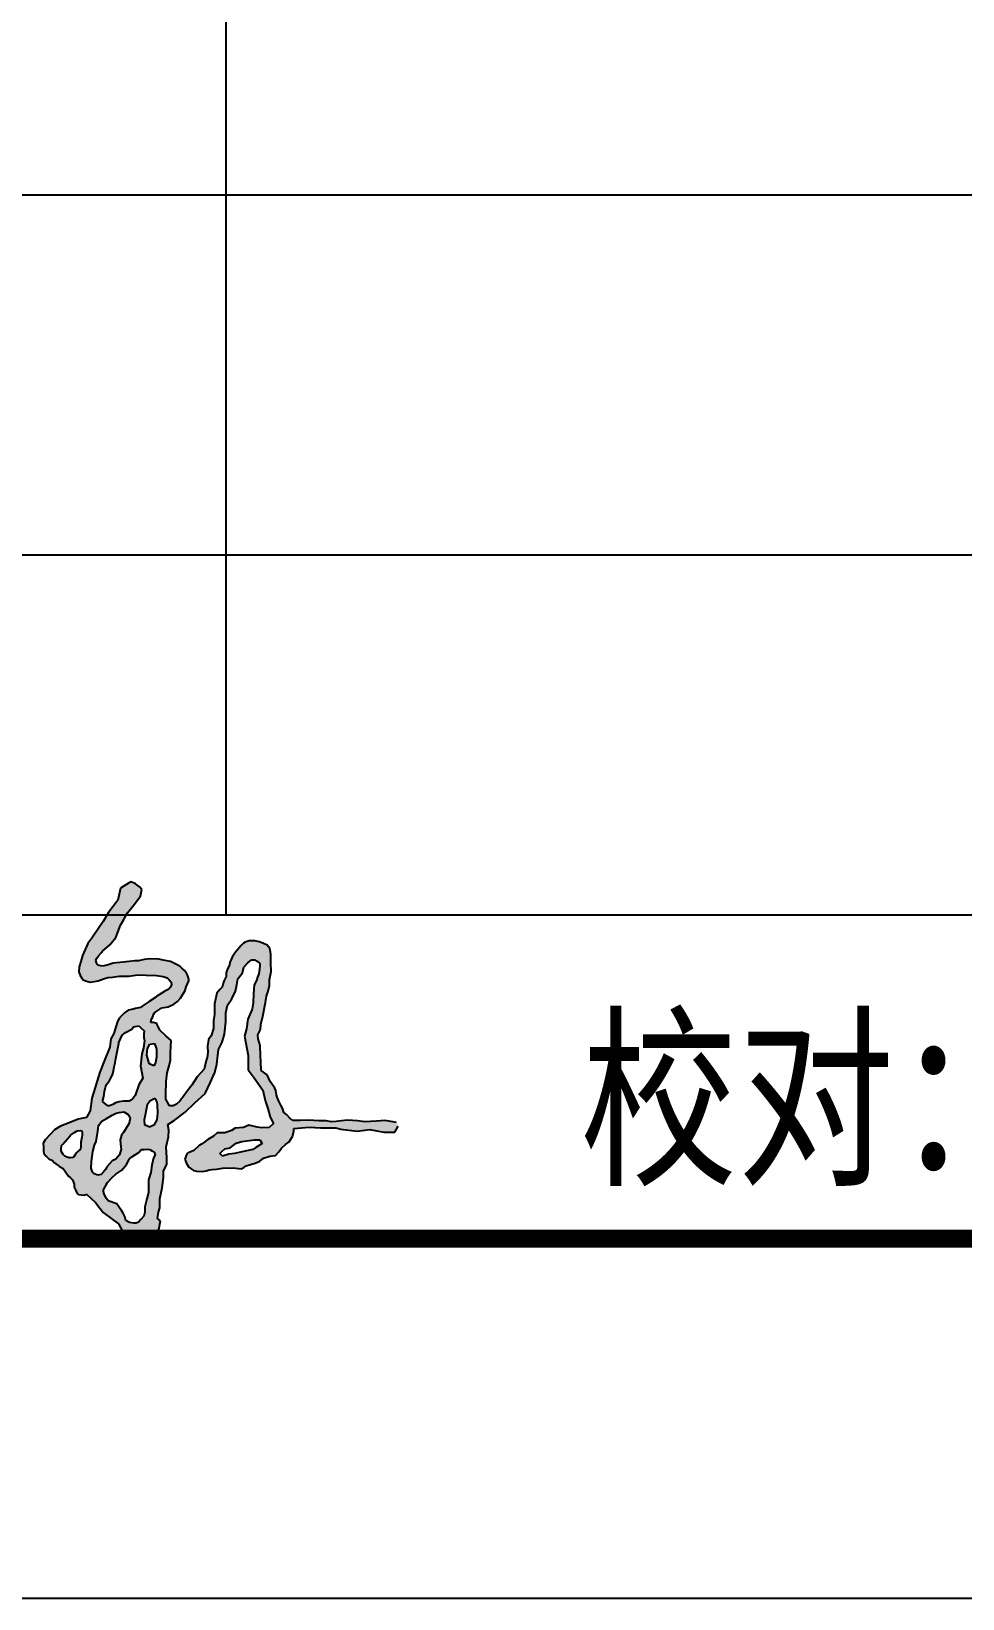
# Model space of a CAD drawing. Extents: x -496980 to 486425, y -292187 to -29437.
# Drawn here: x -202714 to -198509, y -241752 to -234676 of the extents above; entities that cross this region are included whole.
import ezdxf

# ---------------------------------------------------------------- set-up
doc = ezdxf.new("R2010")
doc.units = 0
doc.header["$LTSCALE"] = 1000
doc.header["$MEASUREMENT"] = 0
doc.linetypes.add('DASHED', pattern=[10000, 5000, 5000])
doc.layers.add('PUB_TITLE', color=4, linetype='Continuous')
doc.layers.add('WALL', color=9, linetype='Continuous')
doc.styles.add('中文', font='', dxfattribs={"width": 0.8, "height": 1600})
doc.styles.get('中文').set_extended_font_data('SimSun')

# ---------------------------------------------------------------- blocks, each defined once
blk = doc.blocks.new('A$C3D9F50CE')
h = blk.add_hatch(color=256)
h.paths.add_polyline_path([(949.7, 239.6), (950.1, 248.8), (948.6, 256.9), (957.4, 262.1), (972.8, 273.7), (986.2, 286.9), (1000.7, 299.7), (1007.9, 315.6), (1014.3, 329), (1017, 340.4), (1019, 360.7), (1024.5, 370.9), (1027.7, 382.1), (1029.6, 399.3), (1029.6, 411.6), (1031.7, 422.4), (1037.9, 431.4), (1042.7, 442.1), (1044.5, 450.5), (1046.3, 459.1), (1052.7, 467.4), (1054.2, 475.3), (1060.1, 481.4), (1065.2, 485.3), (1071.3, 485.3), (1076.7, 480.3), (1076.7, 477.2), (1076.3, 472.5), (1075.4, 466), (1073.4, 461.5), (1071.8, 456.9), (1069, 450.8), (1068, 438.3), (1067.4, 426.1), (1066.1, 417.1), (1060, 402.9), (1058.1, 389.4), (1055.5, 379.2), (1060.4, 352.5), (1060.4, 332.8), (1068.7, 321.3), (1080.8, 304.4), (1083.9, 290.1), (1087.6, 279.1), (1091, 266.9), (1095.5, 257.9), (1089.5, 252.5), (1079.6, 252.2), (1072.8, 253.1), (1061.5, 255.6), (1053.9, 252.5), (1042.3, 251.7), (1037.2, 248.3), (1033.8, 247.1), (1028.1, 245.2), (1017.3, 245), (1012.2, 240.5), (1004.6, 236), (996.4, 229.8), (992.4, 227.5), (984.8, 220.7), (978.3, 217.9), (975.2, 215.9), (972.6, 208.3), (974.9, 202.6), (978, 197.2), (984.5, 192.7), (988.7, 191.9), (997, 191.3), (1001.9, 192.3), (1006.1, 193.9), (1010.1, 194.3), (1016.6, 194.5), (1019.8, 194.9), (1024.7, 195.9), (1028.3, 196.6), (1036.6, 195.9), (1039.6, 196.5), (1050.7, 194.9), (1054.3, 196.8), (1057.7, 199.2), (1063.6, 201.2), (1070, 203.2), (1076.7, 205.8), (1081.7, 209.7), (1090.4, 212.7), (1098.2, 213.5), (1102.9, 218.7), (1106.9, 224), (1112.3, 228.8), (1117.6, 232.5), (1122, 239.9), (1123.8, 247), (1123.8, 251.2), (1145, 253.1), (1160.7, 252.1), (1182.1, 252.1), (1189.2, 250.1), (1212, 247.5), (1229.3, 249.6), (1249.1, 246), (1264.3, 246), (1268.9, 254.6), (1266.3, 259.4), (1258.7, 260.7), (1250.5, 262.1), (1238.9, 261.2), (1230.2, 260.7), (1222.5, 260.5), (1212.5, 261.7), (1198.3, 262.6), (1189.9, 261.6), (1182.6, 261), (1175.8, 260.5), (1168.6, 261.9), (1159, 261.7), (1151.6, 262.3), (1143.1, 262.6), (1133.3, 262.4), (1126.8, 262.1), (1122.8, 262.3), (1118.9, 264.9), (1113.7, 270.6), (1110.2, 273.4), (1108.1, 279.4), (1105.6, 283.6), (1103, 289.2), (1100.5, 294.6), (1100, 297.9), (1099, 303.9), (1097.4, 307), (1091.1, 316.3), (1086.6, 325.8), (1078.5, 331.7), (1077.9, 344), (1077.6, 351.5), (1076.9, 366.4), (1074.1, 375.6), (1073.9, 381.1), (1077.6, 388.6), (1078.2, 395.7), (1080.7, 407.4), (1084.4, 426.1), (1086.1, 435.1), (1088.3, 442), (1090.2, 449.6), (1090.2, 457.7), (1092.5, 469.2), (1092, 481.4), (1092, 493.4), (1090.6, 501.4), (1086.9, 505.7), (1080.8, 508.6), (1075.6, 510.5), (1069.8, 511.8), (1061.9, 511.7), (1056.2, 510.2), (1053.9, 508.8), (1050.7, 505.2), (1043, 496.1), (1038.2, 489), (1035.1, 481.6), (1034.4, 478.4), (1031.4, 471.7), (1029.7, 467.3), (1029.7, 462.5), (1026.7, 456), (1025.2, 451.2), (1024.4, 447.6), (1021.3, 444.1), (1016.8, 439), (1013.6, 424.5), (1013.7, 409.7), (1012.4, 401), (1012.1, 390.1), (1008.9, 380.1), (1005.3, 374.7), (1004.1, 365.7), (1004.2, 356.6), (1003.3, 349.9), (1002.3, 345.8), (999.1, 333.5), (989.6, 323), (982.2, 311.4), (974.5, 301), (971.1, 296.4), (965.7, 289.1), (961, 284.9), (956.4, 282.6), (951, 282.6), (946, 291.8), (946, 297.9), (946.7, 316.6), (947.7, 328.3), (950.9, 338.2), (952.4, 345.9), (952.6, 356.7), (953.5, 373.6), (946.1, 380.1), (937.7, 387.6), (933.4, 397.2), (928.3, 398.6), (925.1, 398.6), (926.2, 403), (927.8, 406.4), (930, 411.6), (933.6, 414), (940.6, 418.6), (949.1, 420), (957.3, 423.9), (962.1, 427.6), (966.4, 432.1), (972.7, 442.7), (974.3, 448.1), (978, 456.5), (977.8, 458.7), (976.6, 463.2), (974.7, 466.9), (972.2, 470.7), (968.4, 473.7), (966.1, 476.2), (962, 478.3), (952.6, 483.3), (942.2, 485.2), (936.1, 486.6), (924.5, 486.9), (915.9, 486.1), (908, 484.3), (903, 483.9), (895.3, 483.2), (886.8, 482.4), (873.1, 480.9), (864.6, 477.9), (857.5, 476.5), (853.6, 477.8), (850.9, 478.5), (848.8, 484.6), (851.1, 489.9), (856, 495.3), (857.9, 497.4), (868.2, 506.2), (876.8, 516.6), (882.9, 533.6), (887.7, 541.5), (892.6, 550.7), (900.5, 560.4), (910.9, 573.8), (912.6, 583.1), (909.5, 586.9), (904, 590.9), (897.7, 593.8), (894.2, 592.1), (887, 587.4), (883.1, 584.9), (879.2, 568.3), (872.6, 559.2), (866.2, 551.2), (859, 538.7), (852.9, 529.8), (843.2, 515.4), (837.7, 508), (830.4, 491.3), (828, 483), (825.8, 475.7), (825.3, 468.7), (826.8, 463.7), (829.4, 460), (830.4, 458), (834.5, 456.2), (841.1, 454.5), (851.9, 456.2), (859.6, 459.2), (865.6, 461.1), (871.9, 461.5), (881.3, 462.7), (894.5, 462.9), (907.3, 464.6), (918.9, 464.1), (933.1, 463.5), (942.3, 462.4), (947.9, 460.4), (950.8, 457.6), (954.4, 452.9), (951.5, 445.3), (944.7, 441.7), (939.5, 438.8), (933.7, 434.8), (932, 433.8), (922.7, 427.5), (914.7, 421.9), (910.9, 419.2), (903.9, 417.7), (898.8, 416.6), (893.7, 415.5), (888.7, 411.7), (881.7, 404.7), (878.7, 399.6), (877, 393.7), (874, 382.9), (869.8, 375.5), (868.3, 364), (860.5, 344.9), (854.2, 329.4), (850.6, 317.5), (847.4, 306.7), (843.4, 293.1), (840.8, 275.6), (835.7, 266.6), (824.3, 264.3), (814.2, 260), (805.8, 256.7), (799.7, 254.6), (791.3, 249.3), (785.4, 243), (778.2, 235.3), (775.7, 230.8), (776.3, 225.4), (775.9, 219.8), (776.7, 216.2), (779.6, 212.6), (783.4, 209.2), (788.5, 206.9), (791.6, 203.6), (798.2, 198.4), (803.3, 195.4), (806.6, 191.1), (811, 184.9), (813.6, 182.7), (816.3, 179.6), (818.6, 174), (818.6, 169.6), (820.5, 166), (821.9, 162.9), (824.6, 159.4), (828.3, 158.9), (833.2, 158.4), (835.9, 159.7), (848.2, 148.4), (859, 134.3), (880.5, 118.9), (887.1, 105.7), (900.7, 95.4), (908.3, 90.6), (913, 94.3), (921.9, 95.5), (929.1, 100.3), (932.5, 104), (936.5, 110.9), (938.8, 122.8), (934.6, 126.3), (936, 135.1), (937.6, 141), (937.6, 153.2), (940.8, 168.9), (942.7, 182.9), (942.7, 191.7), (947.5, 201.7), (947.5, 210.5), (946.7, 225.6)])
h.paths.add_polyline_path([(929.5, 255.8), (923.4, 253), (919.6, 254.7), (916.9, 255.9), (916.3, 263.7), (917.9, 270.2), (920.7, 285.1), (924, 289.5), (930.9, 293.4), (934, 286.5), (934.3, 272.3), (933.4, 263.1)], flags=16)
h.paths.add_polyline_path([(927.6, 219.5), (932.5, 216.6), (929.1, 210.6), (926.4, 200.3), (925.2, 189.8), (921.9, 179.7), (921.9, 162.2), (919.5, 153.4), (917, 142.1), (916.8, 135), (915.3, 129.5), (911.1, 124.6), (907, 119.5), (901.1, 119.5), (895.4, 120.6), (890.7, 123.4), (889.2, 129.1), (886.9, 133.4), (884.4, 137.3), (882.4, 139.6), (878, 146.3), (865.7, 150.5), (863.4, 154.1), (860.8, 159), (859.2, 165.2), (865, 175.9), (871.3, 183), (876.6, 187.8), (884.9, 193.1), (891.2, 201.3), (896.9, 210.6), (902.7, 214.3), (908.4, 218), (911.7, 222), (915.8, 222), (922.3, 222.9)], flags=16)
h.paths.add_polyline_path([(887.4, 245.8), (884.3, 242), (882.7, 235.3), (883.4, 225.3), (883.9, 222.2), (881.9, 214.6), (876.7, 208.7), (871.7, 206.3), (864.6, 198.4), (861.5, 192.8), (856.2, 187), (851.5, 186.2), (844.7, 188.8), (842.4, 196.1), (842.9, 205.1), (844.7, 219.3), (846.8, 228), (849.3, 232.9), (851.6, 247.4), (852.4, 255.2), (857.3, 261.4), (863.8, 265), (871.3, 269.5), (877.1, 272.4), (881.3, 273.3), (888.3, 274.2), (894.1, 270.3), (896.4, 265), (895.5, 259.6)], flags=16)
h.paths.add_polyline_path([(899.4, 291.5), (895.3, 288.9), (891.5, 288.9), (887.4, 288.9), (881.2, 288.3), (876, 286.8), (872.2, 284.5), (866.6, 282.1), (860.4, 286.7), (858, 288.5), (860, 295.4), (861, 302.5), (862, 308.4), (863.6, 312.4), (868, 317.6), (871.9, 325.9), (873.4, 330.6), (874.2, 336.8), (875.5, 342.3), (876.2, 346), (880.7, 369.1), (880.9, 370.4), (885.5, 380.6), (890, 384.4), (898.7, 389.3), (901.1, 392.4), (908.5, 393.9), (911.1, 391.2), (916, 386.6), (915.3, 382.6), (915.7, 377.5), (916.4, 373.1), (914.9, 363.4), (912.8, 354.8), (911.8, 346.6), (911.1, 341.3), (910.9, 338.4), (914.3, 321), (908.5, 311.7), (903.5, 296.8)], flags=16)
h.paths.add_polyline_path([(1020.9, 216.2), (1023.9, 219.4), (1027.9, 222.7), (1035.5, 224.5), (1043.8, 230.8), (1051.8, 233.3), (1068.6, 235.3), (1076.6, 235.6), (1079.7, 230.2), (1071.2, 224.8), (1066.9, 221.9), (1053.8, 219.4), (1041.5, 216.2), (1033.5, 215.7), (1024.9, 212.5)], flags=16)
h.paths.add_polyline_path([(929.3, 338.3), (925.4, 339.9), (923, 341.3), (919.7, 353), (920.8, 362.3), (923.6, 368.4), (930.3, 369.2), (932.1, 364.1), (932.9, 361.5), (933.1, 350.2), (931.9, 342.5)], flags=16)
h.paths.add_polyline_path([(829.9, 241.9), (829.3, 238.9), (827.9, 232.3), (827.8, 226.5), (827.5, 222.5), (823.9, 219.3), (821.7, 217.4), (819.5, 214.1), (818.1, 211.4), (812.7, 210.1), (806.3, 212), (803.2, 215.2), (800.2, 220), (801.3, 227.8), (806.2, 232.9), (812.6, 240.5), (813.6, 241.9), (819, 245.6), (822.9, 247.9), (829.3, 248.5), (829.9, 246.1)], flags=16)
for p, q in [((894.2, 592.1), (887, 587.4)), ((897.7, 593.8), (894.2, 592.1)), ((904, 590.9), (897.7, 593.8)), ((909.5, 586.9), (904, 590.9)), ((904, 590.9), (904, 590.9)), ((879.2, 568.3), (872.6, 559.2)), ((883.1, 584.9), (879.2, 568.3)), ((887, 587.4), (883.1, 584.9)), ((900.5, 560.4), (910.9, 573.8)), ((912.6, 583.1), (909.5, 586.9)), ((909.5, 586.9), (909.5, 586.9)), ((910.9, 573.8), (912.6, 583.1)), ((866.2, 551.2), (859, 538.7)), ((872.6, 559.2), (866.2, 551.2)), ((887.7, 541.5), (892.6, 550.7)), ((892.6, 550.7), (900.5, 560.4)), ((900.5, 560.4), (900.5, 560.4)), ((852.9, 529.8), (843.2, 515.4)), ((859, 538.7), (852.9, 529.8)), ((876.8, 516.6), (882.9, 533.6)), ((882.9, 533.6), (887.7, 541.5)), ((837.7, 508), (830.4, 491.3)), ((843.2, 515.4), (837.7, 508)), ((857.9, 497.4), (868.2, 506.2)), ((868.2, 506.2), (876.8, 516.6)), ((1050.7, 505.2), (1043, 496.1)), ((1053.9, 508.8), (1050.7, 505.2)), ((1056.2, 510.2), (1053.9, 508.8)), ((1061.9, 511.7), (1056.2, 510.2)), ((1069.8, 511.8), (1061.9, 511.7)), ((1075.6, 510.5), (1069.8, 511.8)), ((1080.8, 508.6), (1075.6, 510.5)), ((1086.9, 505.7), (1080.8, 508.6)), ((1090.6, 501.4), (1086.9, 505.7)), ((1092, 493.4), (1090.6, 501.4)), ((828, 483), (825.8, 475.7)), ((830.4, 491.3), (828, 483)), ((848.8, 484.6), (850.2, 487.8)), ((850.3, 480.2), (848.8, 484.6)), ((850.2, 487.8), (852.3, 491.2)), ((851.2, 478.4), (850.3, 480.2)), ((852.3, 491.2), (856, 495.3)), ((856, 495.3), (857.9, 497.4)), ((873.1, 480.9), (864.6, 477.9)), ((886.8, 482.4), (873.1, 480.9)), ((895.3, 483.2), (886.8, 482.4)), ((903, 483.9), (895.3, 483.2)), ((908, 484.3), (903, 483.9)), ((915.9, 486.1), (908, 484.3)), ((924.5, 486.9), (915.9, 486.1)), ((936.1, 486.6), (924.5, 486.9)), ((942.2, 485.2), (936.1, 486.6)), ((952.6, 483.3), (942.2, 485.2)), ((962, 478.3), (952.6, 483.3)), ((1035.1, 481.6), (1034.4, 478.4)), ((1038.2, 489), (1035.1, 481.6)), ((1043, 496.1), (1038.2, 489)), ((1054.2, 475.3), (1060.1, 481.4)), ((1060.1, 481.4), (1065.2, 485.3)), ((1065.2, 485.3), (1069.9, 485.3)), ((1069.9, 485.3), (1072.9, 483.8)), ((1072.9, 483.8), (1076.7, 480.3)), ((1076.7, 480.3), (1076.7, 477.2)), ((1092, 481.4), (1092, 493.4)), ((1092.5, 469.2), (1092, 481.4)), ((825.8, 475.7), (825.3, 468.7)), ((825.3, 468.7), (826.8, 463.7)), ((826.8, 463.7), (829.4, 460)), ((829.4, 460), (830.4, 458)), ((830.4, 458), (834.5, 456.2)), ((853.6, 477.8), (851.2, 478.4)), ((851.9, 456.2), (859.6, 459.2)), ((857.5, 476.5), (853.6, 477.8)), ((864.6, 477.9), (857.5, 476.5)), ((859.6, 459.2), (865.6, 461.1)), ((865.6, 461.1), (871.9, 461.5)), ((871.9, 461.5), (881.3, 462.7)), ((881.3, 462.7), (894.5, 462.9)), ((894.5, 462.9), (907.3, 464.6)), ((907.3, 464.6), (918.9, 464.1)), ((918.9, 464.1), (933.1, 463.5)), ((933.1, 463.5), (942.3, 462.4)), ((942.3, 462.4), (947.9, 460.4)), ((947.9, 460.4), (950.8, 457.6)), ((950.8, 457.6), (953.3, 454.4)), ((966.1, 476.2), (962, 478.3)), ((962, 478.3), (962, 478.3)), ((968.4, 473.7), (966.1, 476.2)), ((972.2, 470.7), (968.4, 473.7)), ((974.7, 466.9), (972.2, 470.7)), ((976.6, 463.2), (974.7, 466.9)), ((977.8, 458.7), (976.6, 463.2)), ((978, 456.5), (977.8, 458.7)), ((1029.7, 462.5), (1026.7, 456)), ((1031.4, 471.7), (1029.7, 467.3)), ((1029.7, 467.3), (1029.7, 462.5)), ((1034.4, 478.4), (1031.4, 471.7)), ((1044.5, 450.5), (1046.3, 459.1)), ((1046.3, 459.1), (1052.7, 467.4)), ((1052.7, 467.4), (1054.2, 475.3)), ((1073.4, 461.5), (1071.8, 456.9)), ((1075.4, 466), (1073.4, 461.5)), ((1076.3, 472.5), (1075.4, 466)), ((1076.7, 477.2), (1076.3, 472.5)), ((1090.2, 457.7), (1092.5, 469.2)), ((1090.2, 449.6), (1090.2, 457.7)), ((834.5, 456.2), (841.1, 454.5)), ((841.1, 454.5), (851.9, 456.2)), ((939.5, 438.8), (933.7, 434.8)), ((944.7, 441.7), (939.5, 438.8)), ((950, 444.5), (944.7, 441.7)), ((952.2, 447), (950, 444.5)), ((953.9, 451.4), (952.2, 447)), ((953.3, 454.4), (953.9, 451.4)), ((966.4, 432.1), (972.7, 442.7)), ((972.7, 442.7), (974.3, 448.1)), ((974.3, 448.1), (978, 456.5)), ((1016.8, 439), (1013.6, 424.5)), ((1021.3, 444.1), (1016.8, 439)), ((1024.4, 447.6), (1021.3, 444.1)), ((1025.2, 451.2), (1024.4, 447.6)), ((1026.7, 456), (1025.2, 451.2)), ((1037.9, 431.4), (1042.7, 442.1)), ((1042.7, 442.1), (1044.5, 450.5)), ((1068, 438.3), (1067.4, 426.1)), ((1069, 450.8), (1068, 438.3)), ((1071.8, 456.9), (1069, 450.8)), ((1086.1, 435.1), (1088.3, 442)), ((1088.3, 442), (1090.2, 449.6)), ((893.7, 415.5), (888.7, 411.7)), ((898.8, 416.6), (893.7, 415.5)), ((903.9, 417.7), (898.8, 416.6)), ((910.9, 419.2), (903.9, 417.7)), ((914.7, 421.9), (910.9, 419.2)), ((922.7, 427.5), (914.7, 421.9)), ((932, 433.8), (922.7, 427.5)), ((930.2, 411.7), (933.6, 414)), ((933.7, 434.8), (932, 433.8)), ((933.6, 414), (940.6, 418.6)), ((940.6, 418.6), (949.1, 420)), ((949.1, 420), (957.3, 423.9)), ((957.3, 423.9), (962.1, 427.6)), ((962.1, 427.6), (966.4, 432.1)), ((1013.6, 424.5), (1013.7, 409.7)), ((1029.6, 411.6), (1031.7, 422.4)), ((1031.7, 422.4), (1037.9, 431.4)), ((1066.1, 417.1), (1060, 402.9)), ((1067.4, 426.1), (1066.1, 417.1)), ((1080.7, 407.4), (1084.4, 426.1)), ((1084.4, 426.1), (1086.1, 435.1)), ((877, 393.7), (874, 382.9)), ((878.7, 399.6), (877, 393.7)), ((881.7, 404.7), (878.7, 399.6)), ((888.7, 411.7), (881.7, 404.7)), ((898.7, 389.3), (901.1, 392.4)), ((901.1, 392.4), (908.5, 393.9)), ((908.5, 393.9), (911.1, 391.2)), ((925.1, 398.6), (925.9, 401.7)), ((928.3, 398.6), (925.1, 398.6)), ((925.9, 401.7), (926.6, 403.9)), ((926.6, 403.9), (927.8, 406.4)), ((927.8, 406.4), (929.1, 409.4)), ((933.4, 397.2), (928.3, 398.6)), ((929.1, 409.4), (930.2, 411.7)), ((930.2, 411.7), (930.2, 411.7)), ((934.2, 395.4), (933.4, 397.2)), ((937.7, 387.6), (934.2, 395.4)), ((1012.4, 401), (1012.1, 390.1)), ((1013.7, 409.7), (1012.4, 401)), ((1027.7, 382.1), (1029.6, 399.3)), ((1029.6, 399.3), (1029.6, 411.6)), ((1060, 402.9), (1058.1, 389.4)), ((1077.6, 388.6), (1078.2, 395.7)), ((1078.2, 395.7), (1080.7, 407.4)), ((869.8, 375.5), (868.3, 364)), ((874, 382.9), (869.8, 375.5)), ((880.7, 369.1), (880.9, 370.4)), ((880.9, 370.4), (885.5, 380.6)), ((885.5, 380.6), (890, 384.4)), ((890, 384.4), (898.7, 389.3)), ((911.1, 391.2), (916, 386.6)), ((916.4, 373.1), (914.9, 363.4)), ((916, 386.6), (915.3, 382.6)), ((915.3, 382.6), (915.7, 377.5)), ((915.7, 377.5), (916.4, 373.1)), ((946.1, 380.1), (937.7, 387.6)), ((953.5, 373.6), (946.1, 380.1)), ((952.6, 356.7), (953.5, 373.6)), ((1005.3, 374.7), (1004.1, 365.7)), ((1008.9, 380.1), (1005.3, 374.7)), ((1012.1, 390.1), (1008.9, 380.1)), ((1019, 360.7), (1024.5, 370.9)), ((1024.5, 370.9), (1027.7, 382.1)), ((1058.1, 389.4), (1055.5, 379.2)), ((1055.5, 379.2), (1060.4, 352.5)), ((1073.9, 381.1), (1077.6, 388.6)), ((1074.1, 375.6), (1073.9, 381.1)), ((1076.9, 366.4), (1074.1, 375.6)), ((868.3, 364), (860.5, 344.9)), ((876.2, 346), (880.7, 369.1)), ((912.8, 354.8), (911.8, 346.6)), ((914.9, 363.4), (912.8, 354.8)), ((919.7, 353), (920.8, 362.3)), ((923, 341.3), (919.7, 353)), ((920.8, 362.3), (923.6, 368.4)), ((923.6, 368.4), (930.3, 369.2)), ((923.6, 368.4), (923.6, 368.4)), ((930.3, 369.2), (932.1, 364.1)), ((933.1, 350.2), (931.9, 342.5)), ((932.1, 364.1), (932.9, 361.5)), ((932.9, 361.5), (933.1, 350.2)), ((952.4, 345.9), (952.6, 356.7)), ((1003.3, 349.9), (1002.3, 345.8)), ((1004.2, 356.6), (1003.3, 349.9)), ((1004.1, 365.7), (1004.2, 356.6)), ((1017, 340.4), (1019, 360.7)), ((1060.4, 352.5), (1060.4, 332.8)), ((1077.6, 351.5), (1076.9, 366.4)), ((1077.9, 344), (1077.6, 351.5)), ((854.2, 329.4), (850.6, 317.5)), ((860.5, 344.9), (854.2, 329.4)), ((871.9, 325.9), (873.4, 330.6)), ((873.4, 330.6), (874.2, 336.8)), ((874.2, 336.8), (875.5, 342.3)), ((875.5, 342.3), (876.2, 346)), ((911.1, 341.3), (910.9, 338.4)), ((910.9, 338.4), (914.3, 321)), ((911.8, 346.6), (911.1, 341.3)), ((925.4, 339.9), (923, 341.3)), ((929.3, 338.3), (925.4, 339.9)), ((931.9, 342.5), (929.3, 338.3)), ((946.7, 316.6), (947.7, 328.3)), ((947.7, 328.3), (950.9, 338.2)), ((950.9, 338.2), (952.4, 345.9)), ((999.1, 333.5), (989.6, 323)), ((1002.3, 345.8), (999.1, 333.5)), ((1007.9, 315.6), (1014.3, 329)), ((1014.3, 329), (1017, 340.4)), ((1060.4, 332.8), (1068.7, 321.3)), ((1078.5, 331.7), (1077.9, 344)), ((1086.6, 325.8), (1078.5, 331.7)), ((847.4, 306.7), (843.4, 293.1)), ((850.6, 317.5), (847.4, 306.7)), ((861, 302.5), (862, 308.4)), ((862, 308.4), (863.6, 312.4)), ((863.6, 312.4), (868, 317.6)), ((868, 317.6), (871.9, 325.9)), ((908.5, 311.7), (903.5, 296.8)), ((914.3, 321), (908.5, 311.7)), ((946, 297.9), (946.7, 316.6)), ((982.2, 311.4), (974.5, 301)), ((989.6, 323), (982.2, 311.4)), ((1000.7, 299.7), (1007.9, 315.6)), ((1068.7, 321.3), (1080.8, 304.4)), ((1091.1, 316.3), (1086.6, 325.8)), ((1097.4, 307), (1091.1, 316.3)), ((1099, 303.9), (1097.4, 307)), ((843.4, 293.1), (840.8, 275.6)), ((858, 288.5), (860, 295.4)), ((860.4, 286.7), (858, 288.5)), ((860, 295.4), (861, 302.5)), ((865.6, 282.8), (860.4, 286.7)), ((872.2, 284.5), (867.6, 282.5)), ((876, 286.8), (872.2, 284.5)), ((881.2, 288.3), (876, 286.8)), ((887.4, 288.9), (881.2, 288.3)), ((891.5, 288.9), (887.4, 288.9)), ((895.3, 288.9), (891.5, 288.9)), ((899.4, 291.5), (895.3, 288.9)), ((903.5, 296.8), (899.4, 291.5)), ((917.9, 270.2), (920.7, 285.1)), ((920.7, 285.1), (924, 289.5)), ((924, 289.5), (930.9, 293.4)), ((930.9, 293.4), (933.4, 287.8)), ((933.4, 287.8), (934.1, 284.2)), ((934.1, 284.2), (934.3, 272.3)), ((946, 291.8), (946, 297.9)), ((951, 282.6), (946, 291.8)), ((961, 284.9), (956.4, 282.6)), ((965.7, 289.1), (961, 284.9)), ((971.1, 296.4), (965.7, 289.1)), ((974.5, 301), (971.1, 296.4)), ((972.8, 273.7), (986.2, 286.9)), ((986.2, 286.9), (1000.7, 299.7)), ((1080.8, 304.4), (1083.9, 290.1)), ((1083.9, 290.1), (1087.6, 279.1)), ((1100, 297.9), (1099, 303.9)), ((1100.5, 294.6), (1100, 297.9)), ((1103, 289.2), (1100.5, 294.6)), ((1105.6, 283.6), (1103, 289.2)), ((1108.1, 279.4), (1105.6, 283.6)), ((824.3, 264.3), (814.2, 260)), ((835.7, 266.6), (824.3, 264.3)), ((840.8, 275.6), (835.7, 266.6)), ((852.4, 255.2), (857.3, 261.4)), ((857.3, 261.4), (863.8, 265)), ((863.8, 265), (871.3, 269.5)), ((867.6, 282.5), (865.6, 282.8)), ((871.3, 269.5), (877.1, 272.4)), ((877.1, 272.4), (881.3, 273.3)), ((881.3, 273.3), (887.9, 274.1)), ((887.9, 274.1), (889.8, 273.1)), ((889.8, 273.1), (893.7, 270.5)), ((893.7, 270.5), (894.6, 269.1)), ((894.6, 269.1), (896.4, 265)), ((896.4, 265), (895.7, 260.7)), ((916.3, 263.7), (917.9, 270.2)), ((916.9, 255.9), (916.3, 263.7)), ((933.4, 263.1), (929.5, 255.8)), ((934.3, 272.3), (933.4, 263.1)), ((948.6, 256.9), (957.4, 262.1)), ((956.4, 282.6), (951, 282.6)), ((957.4, 262.1), (972.8, 273.7)), ((1087.6, 279.1), (1091, 266.9)), ((1091, 266.9), (1095.5, 257.9)), ((1110.2, 273.4), (1108.1, 279.4)), ((1113.7, 270.6), (1110.2, 273.4)), ((1118.9, 264.9), (1113.7, 270.6)), ((1122.8, 262.3), (1118.9, 264.9)), ((1126.8, 262.1), (1122.8, 262.3)), ((1133.3, 262.4), (1126.8, 262.1)), ((1143.1, 262.6), (1133.3, 262.4)), ((1151.6, 262.3), (1143.1, 262.6)), ((1159, 261.7), (1151.6, 262.3)), ((1168.6, 261.9), (1159, 261.7)), ((1175.8, 260.5), (1168.6, 261.9)), ((1189.9, 261.6), (1182.6, 261)), ((1198.3, 262.6), (1189.9, 261.6)), ((1212.5, 261.7), (1198.3, 262.6)), ((1222.5, 260.5), (1212.5, 261.7)), ((1250.5, 262.1), (1238.9, 261.2)), ((1258.7, 260.7), (1250.5, 262.1)), ((785.4, 243), (778.2, 235.3)), ((791.3, 249.3), (785.4, 243)), ((799.7, 254.6), (791.3, 249.3)), ((805.8, 256.7), (799.7, 254.6)), ((814.2, 260), (805.8, 256.7)), ((806.2, 232.9), (812.6, 240.5)), ((812.6, 240.5), (813.6, 241.9)), ((813.6, 241.9), (819, 245.6)), ((819, 245.6), (822.9, 247.9)), ((822.9, 247.9), (827.5, 248.3)), ((827.5, 248.3), (829.5, 247.7)), ((829.9, 241.9), (829.3, 238.9)), ((829.5, 247.7), (829.9, 246.1)), ((829.9, 246.1), (829.9, 241.9)), ((849.3, 232.9), (851.6, 247.4)), ((851.6, 247.4), (852.4, 255.2)), ((884.3, 242), (882.7, 235.3)), ((887.4, 245.8), (884.3, 242)), ((894.5, 257.8), (887.4, 245.8)), ((895.7, 260.7), (894.5, 257.8)), ((919.6, 254.7), (916.9, 255.9)), ((923.4, 253), (919.6, 254.7)), ((929.5, 255.8), (923.4, 253)), ((946.7, 225.6), (949.7, 239.6)), ((950.1, 248.8), (948.6, 256.9)), ((949.7, 239.6), (950.1, 248.8)), ((1012.2, 240.5), (1004.6, 236)), ((1017.3, 245), (1012.2, 240.5)), ((1028.1, 245.2), (1017.3, 245)), ((1033.8, 247.1), (1028.1, 245.2)), ((1037.2, 248.3), (1033.8, 247.1)), ((1042.3, 251.7), (1037.2, 248.3)), ((1053.9, 252.5), (1042.3, 251.7)), ((1061.5, 255.6), (1053.9, 252.5)), ((1072.8, 253.1), (1061.5, 255.6)), ((1079.6, 252.2), (1072.8, 253.1)), ((1089.5, 252.5), (1079.6, 252.2)), ((1095.5, 257.9), (1089.5, 252.5)), ((1117.6, 232.5), (1122, 239.9)), ((1122, 239.9), (1123.8, 247)), ((1123.8, 251.2), (1145, 253.1)), ((1123.8, 247), (1123.8, 251.2)), ((1145, 253.1), (1160.7, 252.1)), ((1160.7, 252.1), (1182.1, 252.1)), ((1182.6, 261), (1175.8, 260.5)), ((1182.1, 252.1), (1189.2, 250.1)), ((1189.2, 250.1), (1212, 247.5)), ((1212, 247.5), (1229.3, 249.6)), ((1230.2, 260.7), (1222.5, 260.5)), ((1229.3, 249.6), (1249.1, 246)), ((1238.9, 261.2), (1230.2, 260.7)), ((1249.1, 246), (1264.3, 246)), ((1266.3, 259.4), (1258.7, 260.7)), ((1264.3, 246), (1268.9, 254.6)), ((778.2, 235.3), (775.7, 230.8)), ((775.7, 230.8), (776.3, 225.4)), ((776.3, 225.4), (775.9, 219.8)), ((775.9, 219.8), (776.7, 216.2)), ((800.5, 222.3), (801.2, 227.3)), ((800.5, 219.5), (800.5, 222.3)), ((803.2, 215.2), (800.5, 219.5)), ((801.2, 227.3), (802.9, 229.4)), ((802.9, 229.4), (806.2, 232.9)), ((823.9, 219.3), (821.7, 217.4)), ((827.5, 222.5), (823.9, 219.3)), ((827.8, 226.5), (827.5, 222.5)), ((827.9, 232.3), (827.8, 226.5)), ((829.3, 238.9), (827.9, 232.3)), ((842.9, 205.1), (844.7, 219.3)), ((844.7, 219.3), (846.8, 228)), ((846.8, 228), (849.3, 232.9)), ((883.9, 222.2), (881.9, 214.6)), ((882.7, 235.3), (883.4, 225.3)), ((883.4, 225.3), (883.9, 222.2)), ((902.7, 214.3), (908.4, 218)), ((908.4, 218), (911.7, 222)), ((911.7, 222), (915.8, 222)), ((915.8, 222), (920.4, 222.6)), ((920.4, 222.6), (923.8, 221.9)), ((923.8, 221.9), (927.6, 219.5)), ((927.6, 219.5), (930.5, 217.7)), ((947.5, 210.5), (946.7, 225.6)), ((978.3, 217.9), (975.2, 215.9)), ((984.8, 220.7), (978.3, 217.9)), ((992.4, 227.5), (984.8, 220.7)), ((996.4, 229.8), (992.4, 227.5)), ((1004.6, 236), (996.4, 229.8)), ((1004.6, 236), (1004.6, 236)), ((1020.9, 216.2), (1023.9, 219.4)), ((1023.9, 219.4), (1027.9, 222.7)), ((1027.9, 222.7), (1035.5, 224.5)), ((1035.5, 224.5), (1043.8, 230.8)), ((1053.8, 219.4), (1041.5, 216.2)), ((1043.8, 230.8), (1051.8, 233.3)), ((1051.8, 233.3), (1068.6, 235.3)), ((1066.9, 221.9), (1053.8, 219.4)), ((1071.2, 224.8), (1066.9, 221.9)), ((1068.6, 235.3), (1076.6, 235.6)), ((1079.7, 230.2), (1071.2, 224.8)), ((1076.6, 235.6), (1079.7, 230.2)), ((1098.2, 213.5), (1102.9, 218.7)), ((1102.9, 218.7), (1106.9, 224)), ((1106.9, 224), (1112.3, 228.8)), ((1112.3, 228.8), (1117.6, 232.5)), ((776.7, 216.2), (779.6, 212.6)), ((779.6, 212.6), (783.4, 209.2)), ((783.4, 209.2), (788.5, 206.9)), ((788.5, 206.9), (791.6, 203.6)), ((791.6, 203.6), (798.2, 198.4)), ((798.2, 198.4), (803.3, 195.4)), ((805.6, 212.7), (803.2, 215.2)), ((807.4, 211.6), (805.6, 212.7)), ((811.8, 210.4), (807.4, 211.6)), ((813.8, 210.4), (811.8, 210.4)), ((816.8, 211), (813.8, 210.4)), ((818.4, 211.9), (816.8, 211)), ((819.5, 214.1), (818.4, 211.9)), ((821.7, 217.4), (819.5, 214.1)), ((842.4, 196.1), (842.9, 205.1)), ((844.2, 190.4), (842.4, 196.1)), ((864.6, 198.4), (862.2, 194.1)), ((871.7, 206.3), (864.6, 198.4)), ((876.7, 208.7), (871.7, 206.3)), ((881.9, 214.6), (876.7, 208.7)), ((884.9, 193.1), (891.2, 201.3)), ((891.2, 201.3), (895.8, 208.8)), ((895.8, 208.8), (898.8, 211.8)), ((898.8, 211.8), (902.7, 214.3)), ((926.4, 200.3), (925.2, 189.8)), ((929.1, 210.6), (926.4, 200.3)), ((931.4, 214.7), (929.1, 210.6)), ((930.5, 217.7), (931.4, 214.7)), ((942.7, 191.7), (947.5, 201.7)), ((947.5, 201.7), (947.5, 210.5)), ((975.2, 215.9), (972.6, 208.3)), ((972.6, 208.3), (974.9, 202.6)), ((974.9, 202.6), (978, 197.2)), ((978, 197.2), (984.5, 192.7)), ((1024.9, 212.5), (1020.9, 216.2)), ((1024.7, 195.9), (1028.3, 196.6)), ((1033.5, 215.7), (1024.9, 212.5)), ((1028.3, 196.6), (1036.6, 195.9)), ((1041.5, 216.2), (1033.5, 215.7)), ((1036.6, 195.9), (1039.6, 196.5)), ((1039.6, 196.5), (1050.7, 194.9)), ((1050.7, 194.9), (1054.3, 196.8)), ((1054.3, 196.8), (1057.7, 199.2)), ((1057.7, 199.2), (1063.6, 201.2)), ((1063.6, 201.2), (1070, 203.2)), ((1070, 203.2), (1076.7, 205.8)), ((1076.7, 205.8), (1081.7, 209.7)), ((1081.7, 209.7), (1090.4, 212.7)), ((1090.4, 212.7), (1098.2, 213.5)), ((803.3, 195.4), (806.6, 191.1)), ((806.6, 191.1), (811, 184.9)), ((811, 184.9), (813.6, 182.7)), ((813.6, 182.7), (816.3, 179.6)), ((816.3, 179.6), (818.6, 174)), ((846.6, 188.1), (844.2, 190.4)), ((851.5, 186.2), (846.6, 188.1)), ((856.2, 187), (851.5, 186.2)), ((860.1, 191.3), (856.2, 187)), ((859.2, 165.2), (865, 175.9)), ((862.2, 194.1), (860.1, 191.3)), ((865, 175.9), (871.3, 183)), ((871.3, 183), (876.6, 187.8)), ((876.6, 187.8), (884.9, 193.1)), ((925.2, 189.8), (921.9, 179.7)), ((921.9, 179.7), (921.9, 162.2)), ((940.8, 168.9), (942.7, 182.9)), ((942.7, 182.9), (942.7, 191.7)), ((984.5, 192.7), (988.7, 191.9)), ((988.7, 191.9), (997, 191.3)), ((997, 191.3), (1001.9, 192.3)), ((1001.9, 192.3), (1006.1, 193.9)), ((1006.1, 193.9), (1010.1, 194.3)), ((1010.1, 194.3), (1016.6, 194.5)), ((1016.6, 194.5), (1019.8, 194.9)), ((1019.8, 194.9), (1024.7, 195.9)), ((818.6, 174), (818.6, 169.6)), ((818.6, 169.6), (820.5, 166)), ((820.5, 166), (821.9, 162.9)), ((821.9, 162.9), (824.6, 159.4)), ((824.6, 159.4), (828.3, 158.9)), ((828.3, 158.9), (833.2, 158.4)), ((833.2, 158.4), (835.9, 159.7)), ((835.9, 159.7), (848.2, 148.4)), ((860.8, 159), (859.2, 165.2)), ((863.4, 154.1), (860.8, 159)), ((865.7, 150.5), (863.4, 154.1)), ((919.5, 153.4), (917, 142.1)), ((921.9, 162.2), (919.5, 153.4)), ((937.6, 153.2), (940.8, 168.9)), ((937.6, 141), (937.6, 153.2)), ((848.2, 148.4), (859, 134.3)), ((859, 134.3), (880.5, 118.9)), ((878, 146.3), (865.7, 150.5)), ((882.4, 139.6), (878, 146.3)), ((884.4, 137.3), (882.4, 139.6)), ((886.9, 133.4), (884.4, 137.3)), ((889.2, 129.1), (886.9, 133.4)), ((916.8, 135), (915.3, 129.5)), ((917, 142.1), (916.8, 135)), ((934.6, 126.3), (936, 135.1)), ((936, 135.1), (937.6, 141)), ((880.5, 118.9), (887.1, 105.7)), ((890.7, 123.4), (889.2, 129.1)), ((895.4, 120.6), (890.7, 123.4)), ((901.1, 119.5), (895.4, 120.6)), ((904.9, 119.5), (901.1, 119.5)), ((908.2, 121.1), (904.9, 119.5)), ((911.1, 124.6), (908.2, 121.1)), ((915.3, 129.5), (911.1, 124.6)), ((932.5, 104), (936.5, 110.9)), ((938.8, 122.8), (934.6, 126.3)), ((936.5, 110.9), (938.8, 122.8)), ((887.1, 105.7), (900.7, 95.4)), ((900.7, 95.4), (908.3, 90.6)), ((908.3, 90.6), (913, 94.3)), ((913, 94.3), (921.9, 95.5)), ((921.9, 95.5), (929.1, 100.3)), ((929.1, 100.3), (932.5, 104))]:
    blk.add_line(p, q)

msp = doc.modelspace()

# ---------------------------------------------------------------- linework, layer by layer
at = {"color": 4}
for p, q in [((-201835.6, -202914.6), (-201835.6, -238664.6)), ((-208465.9, -235414.6), (-176940.5, -235414.6)), ((-208465.9, -237039.6), (-176940.5, -237039.6)), ((-208465.9, -238664.6), (-176940.5, -238664.6))]:
    msp.add_line(p, q, dxfattribs=at)
at = {"layer": 'PUB_TITLE', "linetype": 'DASHED'}
msp.add_lwpolyline([(-209765.5, -241752.4), (-209765.5, -191864.9), (-175640.5, -191864.9), (-175640.5, -241752.4)], close=True, dxfattribs=at)
at = {"layer": 'WALL', "const_width": 81.2, "flags": 128}
msp.add_lwpolyline([(-176940.5, -240127.4), (-176940.5, -193490.4), (-208465.9, -193490.4), (-208465.9, -240127.4)], close=True, dxfattribs=at)

# ---------------------------------------------------------------- block references
at = {"xscale": 3.25, "yscale": 3.25, "zscale": 3.25}
msp.add_blockref('A$C3D9F50CE', (-205181.5, -240445.8, 0), dxfattribs=at)

# ---------------------------------------------------------------- texts
at = {"style": '中文', "width": 0.8}
msp.add_text('校对：', height=650, dxfattribs=at).set_placement((-200236.3, -239819))

doc.saveas('drawing.dxf')
